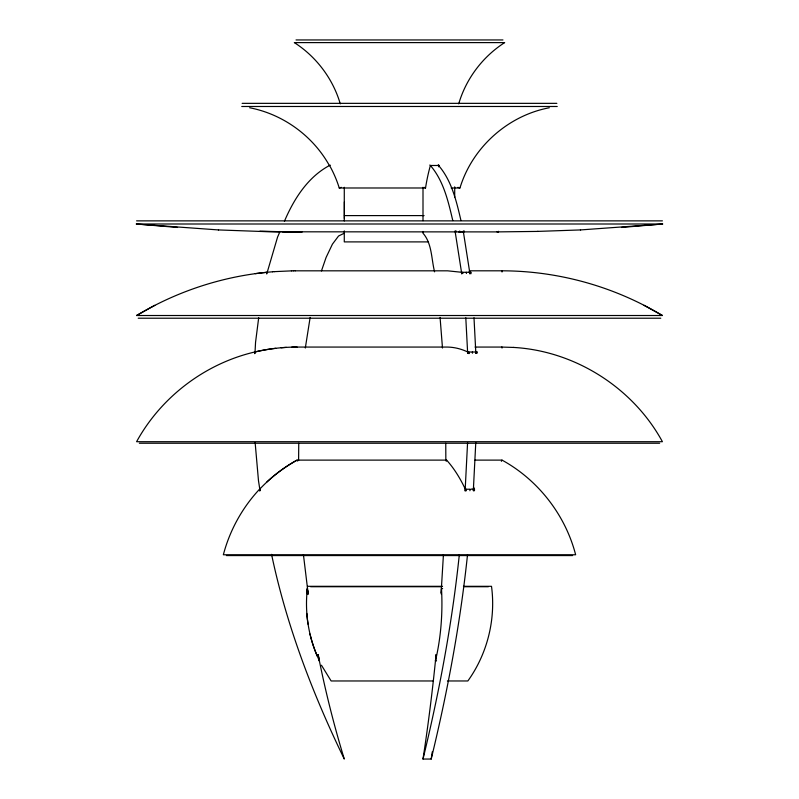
<?xml version="1.0" encoding="UTF-8"?>
<svg xmlns="http://www.w3.org/2000/svg" width="799" height="799" viewBox="0 0 799 799"><rect width="100%" height="100%" fill="white"/><g stroke="black" fill="none" stroke-linecap="round" stroke-linejoin="round"><path stroke-width="1.2" d="M298.596 460.504L298.756 443.265M443.435 554.616L441.118 592.778M467.575 442.646L465.118 490.706M475.775 442.646L473.318 490.706M254.971 353.378L255.55 342.332L258.686 317.792M442.616 588.513A23.021 19.765 -75.2 0 0 441.497 588.743L441.148 593.897M465.238 491.035L465.358 489.268A152.08 76.045 -90 0 0 446.611 460.114L297.068 460.114A152.08 152.08 0 0 0 266.866 481.997M465.427 489.268L466.416 489.238L466.326 490.786M474.486 490.786C475.745 488.149 468.953 488.648 469.882 490.716M473.447 490.786L473.537 489.238M254.651 353.647L254.781 352.419M254.721 352.619L254.761 351.989C205.083 363.605 161.118 396.973 136.589 441.707L662.411 441.707C633.028 387.725 575.05 350.941 513.687 347.435L513.367 347.435M254.761 352.619L254.801 351.999M436.094 654.531L435.475 660.723A22.072 18.737 -67.9 0 0 436.544 660.953M459.305 554.836C452.084 623.669 439.31 691.814 423.001 759.05L431.2 759.05C447.51 691.814 460.284 623.669 467.505 554.836M305.318 348.024L310.142 317.433M266.746 273.947L277.563 237.103L280.01 231.46M266.586 273.498L266.856 272.689M501.882 270.811C558.151 270.871 614.201 286.471 662.401 315.515L136.589 315.515C176.17 291.745 220.973 276.853 266.916 272.279L272.599 271.78M445.682 460.614L445.812 460.114M446.301 461.233L446.611 460.114M458.726 103.84C466.017 78.781 482.706 56.679 504.658 42.607L294.332 42.607C316.284 56.679 332.973 78.781 340.264 103.84M321.438 270.941L326.112 257.408L332.424 244.164L338.566 236.005L344.279 233.218M284.414 221.283C293.892 199.101 307.705 177.118 329.548 165.463M501.363 461.323L502.032 460.114C538.117 479.889 565.362 514.916 575.64 554.766L223.35 554.766C229.752 530.356 242.307 507.625 259.555 489.198A152.08 152.08 0 0 1 260.364 488.439M136.609 315.515L154.826 305.308M329.697 165.413L330.297 165.173M329.558 165.483A117.213 117.213 0 0 1 339.255 187.985L341.333 187.346M549.332 107.755C507.824 115.555 472.179 147.555 459.964 187.985L457.897 187.346M255.241 273.648L266.886 272.279M662.581 224L621.422 227.455M272.559 271.78L274.486 271.64M274.437 271.64L291.445 270.871M580.434 229.932L662.691 224L136.289 224L218.556 229.932M580.573 229.932L537.487 231.41M466.436 489.268L469.992 489.198M438.391 165.493L430.941 165.483M498.426 231.9L282.257 231.81M462.971 231.79L463.43 231.181M438.901 165.493L439.09 165.483A117.213 59.496 -90 0 0 438.721 166.831M291.405 270.871L293.333 270.841M438.841 165.493L438.122 165.093M458.436 231.88L464.429 231.78L464.279 230.981M496.998 231.9L538.117 231.41M293.293 270.841L295.221 270.821M291.725 347.136A183.43 183.43 0 0 1 297.068 347.066L446.611 347.066A183.43 91.715 -90 0 1 467.765 351.999L468.853 351.999L468.923 353.448M467.765 352.009L467.805 353.238M468.873 352.009L477.033 352.009L477.073 353.238M295.181 270.821L447.56 270.821L461.682 272.279L470.861 272.279L471.04 273.697M296.029 39.95L502.951 39.95M242.147 103.351L556.843 103.351M241.747 106.487L557.243 106.487M339.215 187.985L425.537 187.985A117.213 58.607 90 0 1 430.391 165.483L429.832 165.013M451.205 187.985L459.854 187.985M344.389 215.6L424.089 215.6M136.589 220.864L662.411 220.864M177.568 227.455L136.409 224M259.485 231.41L261.503 231.41M428.494 241.897L344.279 241.897L344.279 230.851M469.452 270.811L501.982 270.811L502.032 272M138.217 318.212L660.783 318.212M475.045 347.066L501.982 347.066L502.032 348.044M139.356 443.235L659.644 443.235M475.045 460.114L501.982 460.114M226.397 555.565L572.593 555.565M307.475 586.316L442.536 586.316M463.44 586.316L491.505 586.316C495.969 619.355 487.32 653.902 467.854 680.968L447.41 680.968M310.601 586.726L441.687 586.726M464.489 586.726L488.379 586.726M433.448 680.968L331.136 680.968L321.448 665.217M476.144 351.999L476.004 353.238M302.302 231.9L259.865 231.41L279.63 231.78M261.952 231.41L301.253 231.9M501.682 347.066L513.587 347.435M218.417 229.932L259.595 231.41M468.953 271.94L470.861 272.279M249.658 107.755C282.996 114.187 312.898 135.86 329.388 165.543M644.004 305.308L662.401 315.515M424.499 187.346L425.537 187.985M438.531 165.013L439.09 165.483M438.561 165.463C451.805 180.804 456.439 201.308 460.973 220.564M430.371 165.463C443.605 180.804 448.239 201.308 452.783 220.564M297.647 461.073L297.068 460.114A152.09 152.08 90 0 0 259.625 489.268M271.56 554.346C286.471 625.477 312.639 693.782 344.279 759.05A1056.468 1056.468 0 0 1 318.192 654.93M463.28 231.201L469.972 273.947M455.08 231.201L461.772 273.947M319.24 660.224L319.41 661.043M319.181 659.684L318.561 656.588M319.45 661.153L318.841 658.226M456.119 230.981L456.279 231.78M459.745 230.991L459.904 231.78M318.242 655.22L318.441 656.219M455.2 230.981L455.35 231.78M318.152 654.531L318.352 655.56M434.586 271.84C431.33 259.126 432.089 243.415 423.001 233.218L423.001 231.47M260.015 490.476L258.496 480.828L255.141 442.646M308.034 593.897L307.365 589.263M308.054 594.326L307.615 590.801M259.675 490.276L259.815 491.035L259.565 489.198M307.635 591.29L307.235 588.244L307.345 588.733A132.594 132.584 -90 0 0 319.39 660.723M462.691 272.279L462.861 273.498M308.054 592.778L303.42 554.616M469.862 272.279L470.012 273.498M466.286 272.279L466.436 273.488M461.682 272.279L461.832 273.498M440.069 317.433L442.486 348.024M473.997 317.792L475.854 353.378M465.797 317.792L467.665 353.378M472.409 351.989L472.449 353.228M468.893 353.028L468.933 353.647M445.762 443.265L445.842 460.504M498.496 231.31L498.496 231.9M454.711 186.846L454.711 197.203M423.001 187.286L423.001 220.694M344.389 201.927L344.389 218.487M344.279 187.286L344.279 220.943M436.054 654.93A1056.468 528.239 -90 0 1 423.001 759.05M432.299 751.749A1056.468 528.239 -90 0 1 431.2 759.05M473.547 487.11A152.08 77.193 -90 0 1 474.586 489.268M317.303 656.209A132.594 132.594 0 0 1 309.952 633.967M308.054 624.239A132.594 132.594 0 0 1 306.816 613.432M306.836 593.667A132.594 132.594 0 0 1 307.196 589.722M441.497 588.743A132.594 66.297 -90 0 1 435.475 660.723M297.108 347.066A183.43 183.42 -90 0 0 254.811 351.999A183.43 183.43 0 0 1 275.775 348.304M475.705 351.41A183.43 93.093 -90 0 1 477.033 351.999M281.078 347.755A183.43 183.43 0 0 1 286.392 347.375"/></g></svg>
